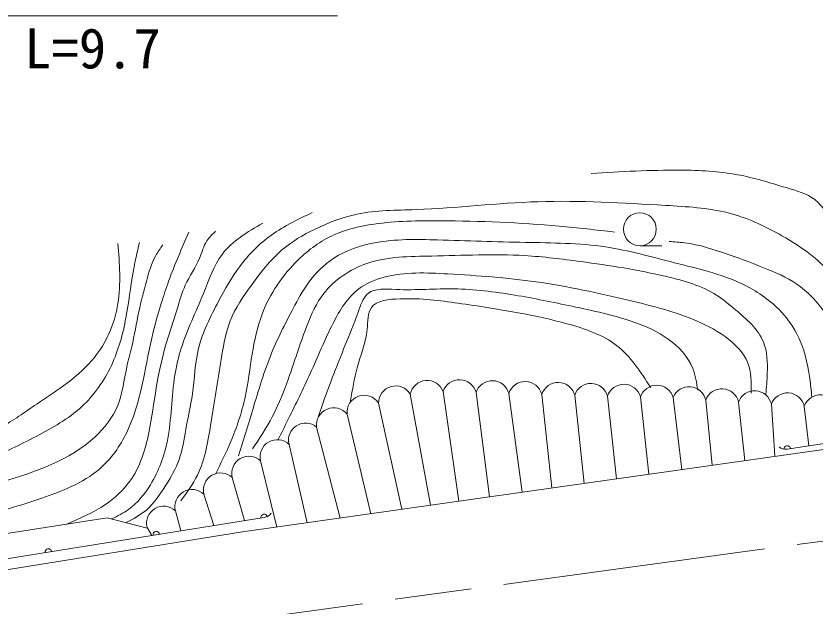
# Model space of a CAD drawing. Units: millimetres, scale not verified. Extents: x 40000 to 680000, y 20000 to 380000.
# Drawn here: x 454208 to 490644, y 307388 to 334282 of the extents above; entities that cross this region are included whole.
import ezdxf
from ezdxf.enums import TextEntityAlignment as Align

# ---------------------------------------------------------------- set-up
doc = ezdxf.new("R2010")
doc.units = ezdxf.units.MM
doc.header["$LTSCALE"] = 1000
doc.linetypes.add('CHAIN', pattern=[18.5, 12, -1.5, 3.5, -1.5])
for name, color, linetype, lineweight in [('M-BGD', 7, 'Continuous', 13), ('M-BMK', 2, 'CHAIN', 13), ('M-STR-STR3', 7, 'Continuous', 13)]:
    doc.layers.add(name, color=color, linetype=linetype, lineweight=lineweight)
doc.styles.add('ＭＳ ゴシック', font='')
doc.styles.get('ＭＳ ゴシック').set_extended_font_data('MS Gothic')

msp = doc.modelspace()

# ---------------------------------------------------------------- linework, layer by layer
at = {"layer": 'M-BGD'}
for p, q in [((482657, 323813), (483657, 323813)), ((472190, 317045), (473110, 311983)), ((473689, 317162), (474409, 312167)), ((475187, 317118), (475796, 312364)), ((476686, 317077), (477289, 312576)), ((478186, 317036), (478642, 312768)), ((479685, 316995), (480122, 312978)), ((470741, 316637), (471799, 311796)), ((481185, 316954), (481594, 313187)), ((482683, 316917), (483068, 313396)), ((484174, 316894), (484567, 313609)), ((485661, 316775), (485951, 313805)), ((487158, 316681), (487440, 314017)), ((488655, 316588), (488818, 314212)), ((490152, 316495), (490356, 314690)), ((469307, 316127), (470385, 311596)), ((467918, 315546), (468992, 311398)), ((494526, 315311), (489378, 314545)), ((464545, 310767), (494752, 315055)), ((466659, 314757), (467484, 311184)), ((465365, 313999), (466101, 310988)), ((464070, 313242), (464626, 311279)), ((462775, 312484), (463232, 311056)), ((461481, 311727), (461726, 310815)), ((465525, 311423), (411410, 302761)), ((419133, 305251), (458364, 311413)), ((458364, 311413), (460194, 310941)), ((460186, 310969), (460400, 310603)), ((401433, 300650), (464545, 310767))]:
    msp.add_line(p, q, dxfattribs=at)
msp.add_circle((482657, 324563), 750, dxfattribs=at)
for centre, radius, start, end in [((471522, 316640), 781, 31.1802, 180.2607), ((472956, 316891), 781, 20.3546, 168.6401), ((474431, 316920), 781, 14.6994, 161.8836), ((475931, 316879), 781, 14.6994, 162.179), ((477430, 316838), 781, 14.6994, 162.179), ((478930, 316797), 781, 14.6994, 162.179), ((480429, 316756), 781, 14.6994, 162.179), ((481928, 316715), 781, 14.9677, 162.179), ((483425, 316672), 781, 16.5552, 161.6991), ((484899, 316603), 781, 12.695, 158.1071), ((470084, 316214), 781, 32.7811, 186.3564), ((486396, 316510), 781, 12.695, 160.1746), ((487893, 316416), 781, 12.695, 160.1746), ((489390, 316323), 781, 12.695, 160.1746), ((490887, 316230), 781, 12.695, 160.1746), ((468693, 315644), 781, 38.1529, 187.2136), ((467417, 314947), 781, 50.1352, 194.072), ((466122, 314189), 781, 46.5924, 194.072), ((489305, 315039), 500, 233.4613, 278.4613), ((489378, 314545), 150, 8.4613, 188.4613), ((464828, 313432), 781, 46.5924, 194.072), ((463533, 312674), 781, 46.5924, 194.072), ((462238, 311917), 781, 46.5924, 194.072), ((460944, 311159), 781, 46.5924, 194.072), ((465525, 311423), 150, 9.0943, 189.0943), ((465446, 311917), 500, 279.0943, 324.0943), ((460605, 310636), 150, 9.0943, 189.0943), ((455686, 309848), 150, 9.0943, 189.0943)]:
    msp.add_arc(centre, radius, start, end, dxfattribs=at)
for points, knots in [([(498220, 317477), (497724, 317663), (497228, 317849), (496762, 318098), (496128, 318438), (495549, 318895), (495059, 319423), (494113, 320441), (493493, 321722), (492751, 322885), (492371, 323480), (491959, 324044), (491578, 324663), (491298, 325118), (491034, 325604), (490632, 325912), (490268, 326190), (489791, 326324), (489327, 326460), (488575, 326681), (487857, 326908), (487113, 327047), (486263, 327206), (485380, 327249), (484502, 327255), (483138, 327264), (481787, 327184), (480435, 327104)], [0, 0, 0, 0, 1, 1, 1, 2, 2, 2, 3, 3, 3, 4, 4, 4, 5, 5, 5, 6, 6, 6, 7, 7, 7, 8, 8, 8, 9, 9, 9, 9]), ([(461728, 312190), (462003, 312565), (462279, 312941), (462481, 313350), (462850, 314095), (462976, 314952), (463105, 315790), (463263, 316811), (463425, 317804), (463597, 318817), (463688, 319351), (463782, 319890), (463976, 320388), (464206, 320978), (464578, 321511), (464959, 322033), (465373, 322600), (465799, 323156), (466322, 323604), (466777, 323994), (467306, 324302), (467854, 324569), (468468, 324867), (469107, 325112), (469765, 325250), (470639, 325433), (471548, 325426), (472451, 325458), (474320, 325524), (476165, 325756), (478013, 325817), (479941, 325881), (481872, 325758), (483821, 325647), (484786, 325592), (485756, 325540), (486678, 325306), (487534, 325089), (488349, 324715), (489137, 324266), (490043, 323750), (490914, 323135), (491521, 322336), (492194, 321450), (492542, 320339), (493072, 319309), (493295, 318877), (493549, 318459), (493886, 318136), (494366, 317676), (495012, 317407), (495659, 317138)], [0, 0, 0, 0, 1, 1, 1, 2, 2, 2, 3, 3, 3, 4, 4, 4, 5, 5, 5, 6, 6, 6, 7, 7, 7, 8, 8, 8, 9, 9, 9, 10, 10, 10, 11, 11, 11, 12, 12, 12, 13, 13, 13, 14, 14, 14, 15, 15, 15, 16, 16, 16, 17, 17, 17, 17]), ([(467722, 325325), (467082, 325020), (466442, 324714), (465868, 324304), (465312, 323907), (464819, 323413), (464411, 322866), (464040, 322369), (463740, 321827), (463446, 321277), (463078, 320589), (462720, 319886), (462538, 319139), (462373, 318463), (462352, 317751), (462254, 317058), (462177, 316511), (462051, 315976), (461951, 315431), (461868, 314971), (461802, 314503), (461649, 314069), (461503, 313658), (461279, 313276), (461043, 312896), (460786, 312480), (460517, 312067), (460154, 311761), (459880, 311530), (459553, 311360), (459226, 311191)], [0, 0, 0, 0, 1, 1, 1, 2, 2, 2, 3, 3, 3, 4, 4, 4, 5, 5, 5, 6, 6, 6, 7, 7, 7, 8, 8, 8, 9, 9, 9, 10, 10, 10, 10]), ([(465460, 324840), (464768, 324434), (464076, 324029), (463620, 323432), (463225, 322916), (463007, 322257), (462754, 321627), (462414, 320782), (462011, 319988), (461743, 319137), (461617, 318738), (461521, 318326), (461454, 317910), (461296, 316921), (461309, 315911), (461111, 314932), (460969, 314225), (460717, 313535), (460335, 312911), (460072, 312480), (459747, 312080), (459343, 311792), (459104, 311622), (458838, 311491), (458571, 311360)], [0, 0, 0, 0, 1, 1, 1, 2, 2, 2, 3, 3, 3, 4, 4, 4, 5, 5, 5, 6, 6, 6, 7, 7, 7, 8, 8, 8, 8]), ([(481494, 324436), (480656, 324531), (479818, 324626), (478978, 324701), (477174, 324863), (475361, 324937), (473549, 324947), (472544, 324953), (471540, 324939), (470540, 324796), (469910, 324705), (469282, 324563), (468705, 324304), (468104, 324033), (467559, 323635), (467078, 323169), (466358, 322470), (465783, 321618), (465432, 320690), (465212, 320106), (465080, 319492), (464978, 318874), (464871, 318216), (464798, 317555), (464657, 316907), (464505, 316208), (464275, 315523), (463995, 314863), (463783, 314365), (463543, 313881), (463303, 313397)], [0, 0, 0, 0, 1, 1, 1, 2, 2, 2, 3, 3, 3, 4, 4, 4, 5, 5, 5, 6, 6, 6, 7, 7, 7, 8, 8, 8, 9, 9, 9, 10, 10, 10, 10]), ([(413577, 314376), (413940, 313998), (414303, 313621), (414600, 313197), (414909, 312755), (415146, 312261), (415370, 311765), (415600, 311252), (415816, 310737), (416043, 310225), (416270, 309715), (416509, 309209), (416801, 308733), (417068, 308300), (417378, 307892), (417752, 307542), (418021, 307290), (418322, 307068), (418654, 306917), (419057, 306733), (419506, 306655), (419953, 306616), (420828, 306539), (421695, 306612), (422564, 306664), (423555, 306724), (424548, 306758), (425536, 306869), (426347, 306959), (427154, 307102), (427942, 307314), (428528, 307472), (429104, 307668), (429662, 307915), (430333, 308212), (430977, 308583), (431539, 309046), (432111, 309517), (432598, 310084), (433127, 310610), (433526, 311007), (433949, 311381), (434414, 311693), (435009, 312092), (435674, 312391), (436363, 312607), (437384, 312928), (438461, 313069), (439527, 312992), (440123, 312949), (440716, 312838), (441272, 312631), (441860, 312413), (442406, 312087), (442968, 311801), (443346, 311609), (443731, 311434), (444123, 311272), (444823, 310983), (445544, 310736), (446288, 310598), (446701, 310522), (447121, 310479), (447540, 310478), (448316, 310475), (449088, 310615), (449850, 310779), (450721, 310966), (451580, 311184), (452436, 311416), (453426, 311685), (454414, 311972), (455384, 312306), (455840, 312464), (456292, 312631), (456731, 312836), (457195, 313052), (457644, 313309), (458030, 313642), (458552, 314091), (458957, 314679), (459258, 315302), (459905, 316644), (460066, 318150), (460400, 319597), (460527, 320145), (460679, 320685), (460846, 321221), (460947, 321548), (461054, 321874), (461170, 322196), (461445, 322955), (461771, 323694), (462097, 324433)], [0, 0, 0, 0, 1, 1, 1, 2, 2, 2, 3, 3, 3, 4, 4, 4, 5, 5, 5, 6, 6, 6, 7, 7, 7, 8, 8, 8, 9, 9, 9, 10, 10, 10, 11, 11, 11, 12, 12, 12, 13, 13, 13, 14, 14, 14, 15, 15, 15, 16, 16, 16, 17, 17, 17, 18, 18, 18, 19, 19, 19, 20, 20, 20, 21, 21, 21, 22, 22, 22, 23, 23, 23, 24, 24, 24, 25, 25, 25, 26, 26, 26, 27, 27, 27, 28, 28, 28, 29, 29, 29, 30, 30, 30, 31, 31, 31, 31]), ([(463312, 324469), (463166, 324333), (463021, 324197), (462915, 324036), (462759, 323800), (462688, 323511), (462578, 323242), (462401, 322810), (462121, 322433), (461928, 322015), (461768, 321667), (461668, 321291), (461555, 320920), (461401, 320411), (461224, 319913), (461074, 319405), (460874, 318727), (460721, 318032), (460605, 317335), (460491, 316651), (460411, 315966), (460268, 315278), (460106, 314498), (459862, 313715), (459402, 313076), (459102, 312661), (458710, 312306), (458283, 312018), (457735, 311647), (457128, 311386), (456521, 311124)], [0, 0, 0, 0, 1, 1, 1, 2, 2, 2, 3, 3, 3, 4, 4, 4, 5, 5, 5, 6, 6, 6, 7, 7, 7, 8, 8, 8, 9, 9, 9, 10, 10, 10, 10]), ([(417015, 315098), (417248, 314905), (417481, 314713), (417631, 314472), (417869, 314090), (417898, 313587), (418028, 313137), (418211, 312503), (418593, 311973), (418846, 311356), (419103, 310732), (419227, 310019), (419641, 309539), (419974, 309153), (420497, 308919), (421000, 308697), (421417, 308514), (421820, 308339), (422239, 308228), (423327, 307940), (424519, 308081), (425680, 308180), (426546, 308254), (427394, 308304), (428230, 308481), (429044, 308653), (429847, 308944), (430552, 309407), (430899, 309634), (431222, 309902), (431467, 310225), (431785, 310644), (431972, 311156), (432140, 311669), (432292, 312130), (432428, 312591), (432658, 313004), (432930, 313493), (433335, 313914), (433777, 314279), (434167, 314602), (434587, 314883), (435040, 315086), (435506, 315294), (436007, 315421), (436520, 315519), (437181, 315644), (437862, 315721), (438505, 315603), (439261, 315464), (439964, 315055), (440622, 314616), (441117, 314286), (441587, 313940), (442102, 313666), (442678, 313359), (443310, 313143), (443955, 313004), (444722, 312839), (445508, 312784), (446288, 312812), (447010, 312837), (447727, 312934), (448442, 313040), (449151, 313146), (449858, 313262), (450559, 313413), (451343, 313582), (452121, 313794), (452869, 314075), (453645, 314367), (454390, 314733), (455131, 315122), (455865, 315506), (456596, 315913), (457200, 316469), (457770, 316993), (458229, 317651), (458560, 318358), (458882, 319046), (459084, 319780), (459221, 320523), (459350, 321215), (459423, 321914), (459546, 322605), (459628, 323060), (459731, 323512), (459835, 323964)], [0, 0, 0, 0, 1, 1, 1, 2, 2, 2, 3, 3, 3, 4, 4, 4, 5, 5, 5, 6, 6, 6, 7, 7, 7, 8, 8, 8, 9, 9, 9, 10, 10, 10, 11, 11, 11, 12, 12, 12, 13, 13, 13, 14, 14, 14, 15, 15, 15, 16, 16, 16, 17, 17, 17, 18, 18, 18, 19, 19, 19, 20, 20, 20, 21, 21, 21, 22, 22, 22, 23, 23, 23, 24, 24, 24, 25, 25, 25, 26, 26, 26, 27, 27, 27, 28, 28, 28, 29, 29, 29, 29]), ([(418685, 315871), (418949, 315479), (419214, 315087), (419407, 314662), (419747, 313913), (419868, 313060), (420255, 312334), (420588, 311709), (421117, 311177), (421717, 310782), (422800, 310067), (424113, 309794), (425398, 309645), (426470, 309520), (427522, 309482), (428610, 309645), (429361, 309757), (430129, 309966), (430686, 310421), (431325, 310943), (431685, 311790), (431931, 312640), (432118, 313285), (432239, 313932), (432563, 314463), (432994, 315172), (433784, 315676), (434602, 316033), (435691, 316509), (436830, 316722), (437976, 316647), (438790, 316593), (439608, 316393), (440322, 315997), (441018, 315612), (441616, 315040), (442325, 314734), (443012, 314438), (443803, 314390), (444581, 314337), (446126, 314232), (447617, 314108), (449129, 314247), (450648, 314385), (452188, 314788), (453514, 315528), (454082, 315845), (454611, 316223), (455156, 316593), (456099, 317232), (457090, 317843), (457791, 318722), (458049, 319046), (458268, 319406), (458441, 319787), (458641, 320229), (458779, 320700), (458856, 321176), (459001, 322077), (458928, 322998), (458856, 323919)], [0, 0, 0, 0, 1, 1, 1, 2, 2, 2, 3, 3, 3, 4, 4, 4, 5, 5, 5, 6, 6, 6, 7, 7, 7, 8, 8, 8, 9, 9, 9, 10, 10, 10, 11, 11, 11, 12, 12, 12, 13, 13, 13, 14, 14, 14, 15, 15, 15, 16, 16, 16, 17, 17, 17, 18, 18, 18, 19, 19, 19, 20, 20, 20, 20]), ([(464348, 314233), (464554, 314883), (464761, 315534), (464959, 316188), (465224, 317059), (465473, 317937), (465811, 318780), (466109, 319525), (466477, 320242), (466851, 320955), (467060, 321351), (467270, 321746), (467532, 322109), (467852, 322552), (468248, 322947), (468705, 323244), (469261, 323605), (469906, 323822), (470559, 323944), (471508, 324122), (472474, 324103), (473435, 324077), (474768, 324040), (476093, 323989), (477427, 323963), (478655, 323939), (479890, 323936), (481097, 323755), (482155, 323597), (483191, 323301), (484237, 323036), (485301, 322767), (486376, 322528), (487359, 322052), (487963, 321760), (488533, 321378), (489005, 320898), (489320, 320579), (489591, 320215), (489800, 319820), (490134, 319186), (490305, 318470), (490405, 317758), (490444, 317480), (490472, 317203), (490501, 316925)], [0, 0, 0, 0, 1, 1, 1, 2, 2, 2, 3, 3, 3, 4, 4, 4, 5, 5, 5, 6, 6, 6, 7, 7, 7, 8, 8, 8, 9, 9, 9, 10, 10, 10, 11, 11, 11, 12, 12, 12, 13, 13, 13, 14, 14, 14, 15, 15, 15, 15]), ([(492810, 316750), (492562, 317563), (492313, 318375), (491975, 319158), (491643, 319927), (491223, 320667), (490670, 321296), (490463, 321531), (490237, 321751), (489989, 321939), (489540, 322279), (489018, 322517), (488494, 322733), (487894, 322982), (487290, 323201), (486678, 323415), (486029, 323640), (485370, 323859), (484692, 323944), (484460, 323974), (484226, 323987), (483992, 324001)], [0, 0, 0, 0, 1, 1, 1, 2, 2, 2, 3, 3, 3, 4, 4, 4, 5, 5, 5, 6, 6, 6, 7, 7, 7, 7]), ([(460906, 323844), (460791, 323687), (460676, 323530), (460581, 323363), (460378, 323005), (460269, 322598), (460160, 322196), (460035, 321733), (459911, 321276), (459811, 320812), (459696, 320277), (459612, 319733), (459486, 319200), (459413, 318891), (459325, 318586), (459258, 318274), (459130, 317688), (459071, 317079), (458849, 316529), (458629, 315987), (458249, 315502), (457814, 315098), (456648, 314014), (455079, 313504), (453555, 313040), (452902, 312842), (452258, 312651), (451606, 312487), (450575, 312227), (449525, 312033), (448454, 311897), (447249, 311745), (446016, 311666), (444845, 311909), (444046, 312076), (443275, 312392), (442523, 312728), (442230, 312858), (441940, 312992), (441645, 313112), (441077, 313344), (440489, 313527), (439912, 313738), (439586, 313857), (439262, 313985), (438926, 314075), (438141, 314284), (437282, 314285), (436495, 314075), (436014, 313946), (435560, 313739), (435124, 313497), (434681, 313252), (434256, 312973), (433885, 312631), (433541, 312315), (433244, 311945), (432995, 311549), (432773, 311196), (432589, 310822), (432357, 310478), (431981, 309921), (431477, 309443), (430913, 309070), (430315, 308674), (429649, 308395), (428964, 308180), (427771, 307805), (426519, 307621), (425283, 307542), (424272, 307478), (423270, 307483), (422227, 307482), (421456, 307482), (420661, 307479), (419989, 307795), (419562, 307996), (419184, 308327), (418871, 308697), (418340, 309325), (417996, 310067), (417631, 310791), (417317, 311415), (416987, 312025), (416669, 312655), (416443, 313103), (416222, 313560), (415899, 313931), (415675, 314187), (415402, 314402), (415129, 314616)], [0, 0, 0, 0, 1, 1, 1, 2, 2, 2, 3, 3, 3, 4, 4, 4, 5, 5, 5, 6, 6, 6, 7, 7, 7, 8, 8, 8, 9, 9, 9, 10, 10, 10, 11, 11, 11, 12, 12, 12, 13, 13, 13, 14, 14, 14, 15, 15, 15, 16, 16, 16, 17, 17, 17, 18, 18, 18, 19, 19, 19, 20, 20, 20, 21, 21, 21, 22, 22, 22, 23, 23, 23, 24, 24, 24, 25, 25, 25, 26, 26, 26, 27, 27, 27, 28, 28, 28, 29, 29, 29, 30, 30, 30, 30]), ([(464999, 314548), (465314, 315028), (465628, 315509), (465894, 316015), (466212, 316621), (466461, 317263), (466688, 317910), (466953, 318668), (467188, 319432), (467482, 320184), (467681, 320693), (467907, 321197), (468240, 321627), (468728, 322261), (469446, 322736), (470207, 322999), (471152, 323325), (472164, 323322), (473166, 323342), (474593, 323370), (475999, 323442), (477407, 323360), (478257, 323310), (479107, 323203), (479951, 323089), (481269, 322911), (482572, 322714), (483885, 322403), (484683, 322214), (485485, 321984), (486159, 321555), (486463, 321362), (486741, 321129), (487025, 320887), (487528, 320461), (488050, 320009), (488289, 319426), (488466, 318992), (488487, 318486), (488469, 318000), (488457, 317676), (488428, 317361), (488398, 317046)], [0, 0, 0, 0, 1, 1, 1, 2, 2, 2, 3, 3, 3, 4, 4, 4, 5, 5, 5, 6, 6, 6, 7, 7, 7, 8, 8, 8, 9, 9, 9, 10, 10, 10, 11, 11, 11, 12, 12, 12, 13, 13, 13, 14, 14, 14, 14]), ([(487732, 317084), (487738, 317576), (487743, 318067), (487567, 318496), (487401, 318901), (487074, 319249), (486716, 319536), (486262, 319900), (485760, 320165), (485240, 320388), (484268, 320803), (483231, 321067), (482194, 321315), (480774, 321654), (479353, 321964), (477919, 322166), (476594, 322353), (475259, 322448), (473908, 322525), (472929, 322581), (471943, 322628), (470995, 322374), (470582, 322263), (470176, 322096), (469840, 321844), (469322, 321456), (468971, 320867), (468668, 320274), (468279, 319513), (467970, 318745), (467627, 317985), (467312, 317286), (466967, 316594), (466624, 315904), (466466, 315584), (466307, 315265), (466149, 314945)], [0, 0, 0, 0, 1, 1, 1, 2, 2, 2, 3, 3, 3, 4, 4, 4, 5, 5, 5, 6, 6, 6, 7, 7, 7, 8, 8, 8, 9, 9, 9, 10, 10, 10, 11, 11, 11, 12, 12, 12, 12]), ([(467981, 315994), (468192, 316591), (468403, 317189), (468630, 317786), (468822, 318293), (469025, 318800), (469226, 319290), (469419, 319761), (469610, 320216), (469793, 320738), (469914, 321082), (470031, 321456), (470276, 321646), (470575, 321878), (471065, 321834), (471524, 321816), (472496, 321778), (473326, 321858), (474192, 321844), (475090, 321830), (476028, 321713), (476944, 321561), (477829, 321413), (478694, 321232), (479565, 321050), (480513, 320851), (481468, 320650), (482383, 320331), (482935, 320139), (483472, 319903), (483954, 319555), (484434, 319208), (484858, 318749), (485070, 318212), (485193, 317900), (485244, 317561), (485296, 317222)], [0, 0, 0, 0, 1, 1, 1, 2, 2, 2, 3, 3, 3, 4, 4, 4, 5, 5, 5, 6, 6, 6, 7, 7, 7, 8, 8, 8, 9, 9, 9, 10, 10, 10, 11, 11, 11, 12, 12, 12, 12]), ([(483155, 317343), (482696, 318055), (482237, 318768), (481598, 319262), (480958, 319758), (480136, 320034), (479328, 320255), (478617, 320450), (477917, 320603), (477200, 320738), (476255, 320915), (475281, 321060), (474362, 321192), (473515, 321313), (472715, 321423), (471723, 321390), (471211, 321374), (470649, 321319), (470417, 320993), (470246, 320751), (470257, 320359), (470219, 320000), (470150, 319355), (469922, 318815), (469765, 318240), (469633, 317759), (469550, 317253), (469467, 316747)], [0, 0, 0, 0, 1, 1, 1, 2, 2, 2, 3, 3, 3, 4, 4, 4, 5, 5, 5, 6, 6, 6, 7, 7, 7, 8, 8, 8, 9, 9, 9, 9])]:
    msp.add_open_spline(points, degree=3, knots=knots, dxfattribs=at)
at = {"layer": 'M-BMK'}
msp.add_line((458126, 305871), (554977, 319064), dxfattribs=at)
at = {"layer": 'M-STR-STR3'}
msp.add_line((446535, 334282), (468873, 334282), dxfattribs=at)

# ---------------------------------------------------------------- texts
at = {"layer": 'M-STR-STR3', "style": 'ＭＳ ゴシック'}
msp.add_text('L=9.7', height=1833, dxfattribs=at).set_placement((454579, 331343), align=Align.BOTTOM_LEFT)

doc.saveas('drawing.dxf')
